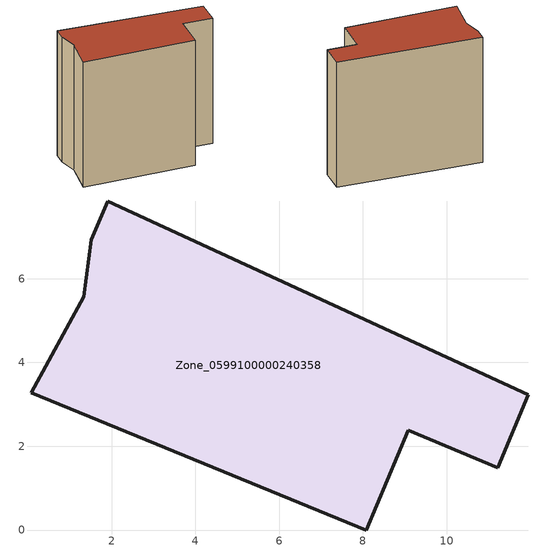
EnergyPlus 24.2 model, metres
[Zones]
Zone_0599100000240358
 floor ground (C_G): 8.08,0 0.08,3.28 1.34,5.56 1.52,6.93 1.91,7.86 11.95,3.23 11.22,1.49 9.09,2.38 z0
 wall outside (C_F): 11.95,3.23 1.91,7.86 1.52,6.93 1.34,5.56 0.08,3.28 8.08,0 9.09,2.38 11.22,1.49 11.95,3.23 z0:10.29
 roof outside (C_R): 1.52,6.93 1.34,5.56 0.08,3.28 8.08,0 9.09,2.38 11.22,1.49 11.95,3.23 1.91,7.86 z10.29
[BUILDING]
Pand.0599100000240358: North Axis=0; Terrain=City; Loads Convergence Tolerance Value=0.04; Temperature Convergence Tolerance Value=0.4; Solar Distribution=FullExterior; Maximum Number of Warmup Days=25; Minimum Number of Warmup Days=1
[Site:Location]
Rotterdam.The.Hague.AP_ZH_NLD Design_Conditions: Latitude=51.96; Longitude=4.45; Time Zone=1; Elevation=-4.5
[SITE:GROUNDTEMPERATURE:BUILDINGSURFACE]
18, 18, 18, 18, 18, 18, 18, 18, 18, 18, 18, 18
[MATERIAL] Thermal Absorptance=0.9; Solar Absorptance=0.7; Visible Absorptance=0.7
Name | Roughness | Thickness | Conductivity | Density | Specific Heat
G.TI.1946 | MediumSmooth | 0.15 | 1 | 540 | 1210
F.TI.1946 | Rough | 0.3 | 0.857143 | 1920 | 840
R.TI.1946 | MediumRough | 0.2 | 0.1 | 1500 | 1000
[CONSTRUCTION]
C_G: G.TI.1946
C_F: F.TI.1946
C_R: R.TI.1946
[ZONE]
Zone_0599100000240358: Type=1; Multiplier=1; Ceiling Height=Autocalculate; Volume=Autocalculate; Floor Area=autocalculate; Part of Total Floor Area=Yes
[ZONEINFILTRATION:DESIGNFLOWRATE]
Infil_Zone_0599100000240358: Zone or ZoneList or Space or SpaceList=Zone_0599100000240358; Schedule=AlwaysOn; Design Flow Rate Calculation Method=Flow/Area; Flow Rate per Floor Area=0.003; Constant Term Coefficient=1; Temperature Term Coefficient=0; Velocity Term Coefficient=0; Velocity Squared Term Coefficient=0
[HVACTEMPLATE:ZONE:IDEALLOADSAIRSYSTEM]
Zone_0599100000240358: Maximum Heating Supply Air Temperature=50; Minimum Cooling Supply Air Temperature=13; Maximum Heating Supply Air Humidity Ratio=0.0156; Minimum Cooling Supply Air Humidity Ratio=0.0077; Heating Limit=NoLimit; Cooling Limit=NoLimit; Dehumidification Control Type=ConstantSensibleHeatRatio; Cooling Sensible Heat Ratio=0.7; Dehumidification Setpoint=60; Humidification Control Type=None; Humidification Setpoint=30; Outdoor Air Method=None; Outdoor Air Flow Rate per Person=0.00944; Outdoor Air Flow Rate per Zone Floor Area=0; Outdoor Air Flow Rate per Zone=0; Demand Controlled Ventilation Type=None; Outdoor Air Economizer Type=NoEconomizer; Heat Recovery Type=None; Sensible Heat Recovery Effectiveness=0.7; Latent Heat Recovery Effectiveness=0.65
[ZONECONTROL:THERMOSTAT]
ThermostatControl_Zone_0599100000240358: Zone or ZoneList=Zone_0599100000240358; Control Type Schedule=DualSetpointControlType; Control 1=Thermostat_Zone_0599100000240358; Temperature Difference Between Cutout And Setpoint=0
[THERMOSTATSETPOINT:DUALSETPOINT]
Thermostat_Zone_0599100000240358: Heating Setpoint Temperature Schedule=HeatingSetpoint_Zone_0599100000240358; Cooling Setpoint Temperature Schedule=CoolingSetpoint_Zone_0599100000240358
[SCHEDULE:COMPACT]
HeatingSetpoint_Zone_0599100000240358: Through: 12/31, For: AllDays, Until: 24:00, 21
CoolingSetpoint_Zone_0599100000240358: Through: 12/31, For: AllDays, Until: 24:00, 24
DualSetpointControlType: Through: 12/31, For: AllDays, Until: 24:00, 4
AlwaysOn: Through: 12/31, For: AllDays, Until: 24:00, 1
